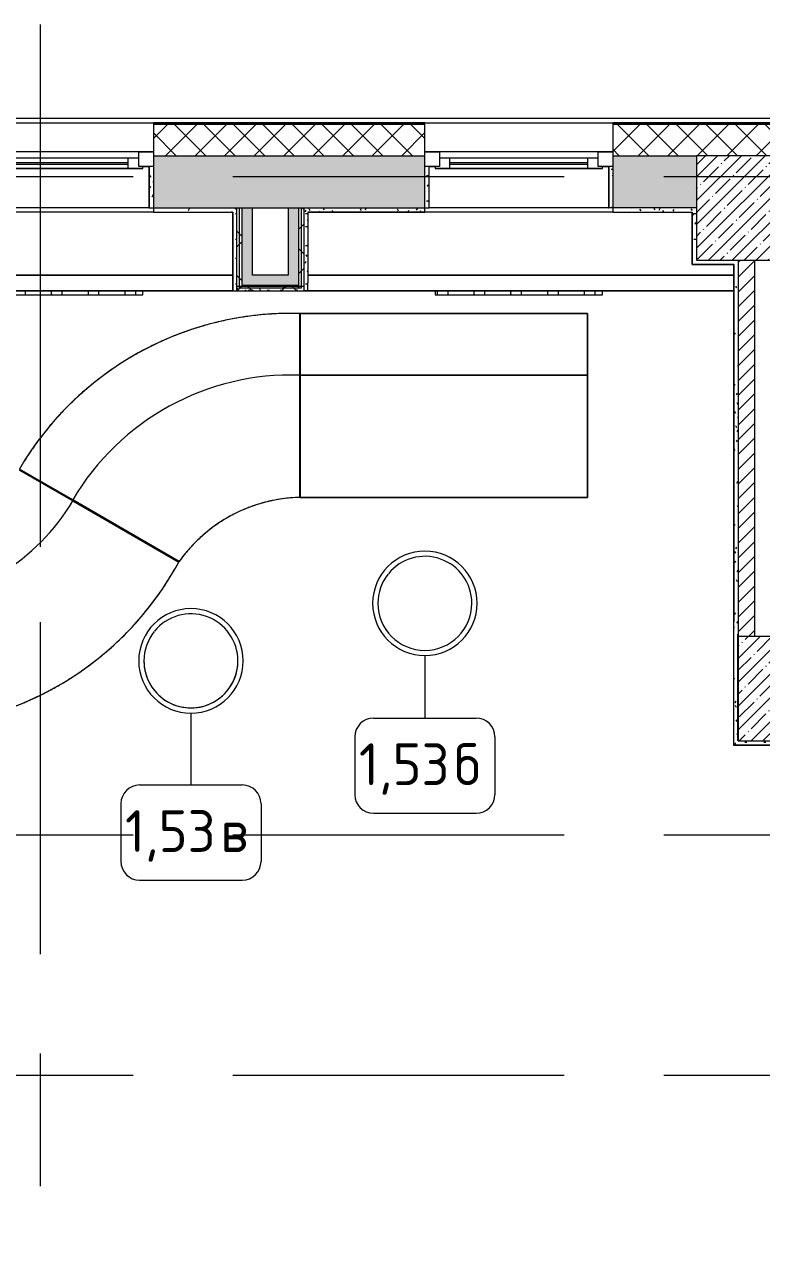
# Model space of a CAD drawing. Header units: millimetres. Extents: x 81494 to 296443, y -8553 to 29000.
# Drawn here: x 107132 to 110662, y 16194 to 22028 of the extents above; entities that cross this region are included whole.
import ezdxf

# ---------------------------------------------------------------- set-up
doc = ezdxf.new("R2010")
doc.units = ezdxf.units.MM
doc.linetypes.add('Осевая', pattern=[3175, 635, -476.25, 1587.5, -476.25])
for name, color, linetype, lineweight in [('A-GLAZ', 7, 'Continuous', 9), ('A-GLAZ-1', 7, 'Continuous', 13), ('A-WALL', 7, 'Continuous', 9), ('I-FURN-IDEN', 7, 'Continuous', 9), ('I-WALL', 7, 'Continuous', 9), ('S-COLS', 7, 'Continuous', 9), ('Знаки', 7, 'Continuous', 9), ('Оси', 7, 'Continuous', 9), ('Оси-2', 7, 'Осевая', 9)]:
    doc.layers.add(name, color=color, linetype=linetype, lineweight=lineweight)
for name, color, linetype, lineweight, true_color in [('A-WALL-1', 9, 'Continuous', 9, 0x808080), ('A-WALL-FNSH-1', 9, 'Continuous', 9, 0x808080), ('I-FURN-1', 9, 'Continuous', 9, 0x808080)]:
    doc.layers.add(name, color=color, linetype=linetype, lineweight=lineweight, true_color=true_color)
doc.styles.add('GOST Common', font='GOST_Common.ttf', dxfattribs={"height": 200})
pattern_1 = [(0, (0, 0), (121.92, 30.48), [10.058, -81.382, 10.058, -81.382, -487.68]), (0, (0, 0), (121.92, 30.48), [-182.88, 10.058, -172.822, 10.058, -81.382, -213.36]), (0, (0, 0), (121.92, 30.48), [-457.2, 10.058, -50.902, 10.058, -142.342]), (120, (45.72, 15.24), (-87.356454, 90.345817), [10.058, -81.382, 10.058, -81.382, -487.68]), (120, (45.72, 15.24), (-87.356454, 90.345817), [-182.88, 10.058, -172.822, 10.058, -81.382, -213.36]), (120, (45.72, 15.24), (-87.356454, 90.345817), [-457.2, 10.058, -50.902, 10.058, -142.342]), (240, (60.96, 76.2), (-34.563546, -120.825817), [10.058, -81.382, 10.058, -81.382, -487.68]), (240, (60.96, 76.2), (-34.563546, -120.825817), [-182.88, 10.058, -172.822, 10.058, -81.382, -213.36]), (240, (60.96, 76.2), (-34.563546, -120.825817), [-457.2, 10.058, -50.902, 10.058, -142.342])]
pattern_2 = [(45, (0, 0), (-106.06602, 106.06602), []), (135, (0, 0), (-106.06602, -106.06602), [])]

# ---------------------------------------------------------------- blocks, each defined once
blk = doc.blocks.new('120_Окно_СКБ_1Ст - 120_Окно_СКБ_1Ст 900х2500_h_ с форточкой-22876038-План расстановки мебели и оборудования 1 этажа в осях 23_1-33')
at = {"layer": 'A-GLAZ'}
for p, q in [((450, -57), (-450, -57)), ((-330, -107), (330, -107)), ((-430, -127), (-400, -127)), ((330, -117), (-330, -117)), ((400, -127), (430, -127))]:
    blk.add_line(p, q, dxfattribs=at)
at = {"layer": 'A-GLAZ-1'}
for p, q in [((-450, -127), (-450, -57)), ((-450, -57), (-380, -57)), ((-380, -57), (-380, -127)), ((380, -127), (380, -57)), ((380, -57), (450, -57)), ((450, -57), (450, -127)), ((380, -87), (-380, -87)), ((-380, -87), (-380, -127)), ((-330, -137), (-330, -87)), ((330, -137), (330, -87)), ((380, -127), (380, -87)), ((-380, -127), (-450, -127)), ((-380, -127), (-400, -127)), ((-400, -127), (-400, -137)), ((-400, -137), (400, -137)), ((400, -137), (-400, -137)), ((450, -127), (380, -127)), ((400, -127), (380, -127)), ((400, -137), (400, -127))]:
    blk.add_line(p, q, dxfattribs=at)
blk = doc.blocks.new('BSC_Колонна _Прямоугольная - 500х500-21690934-План расстановки мебели и оборудования 1 этажа в осях 23_1-33')
at = {"layer": 'S-COLS'}
h = blk.add_hatch(dxfattribs=at)
h.set_pattern_fill('FP_38', color=256, style=0, pattern_type=2)
h.set_pattern_definition([(45, (-110800, -18850), (-57.024626, 57.024626), []), (45, (-110742.975, -18850), (-57.024626, 57.024626), [100.806, -20.161, 3.353, -16.808])])
h.paths.add_polyline_path([(-250, -250), (250, -250), (250, 250), (-250, 250), (-250, 148.5)])
for p, q in [((250, 250), (-250, 250)), ((-250, 250), (-250, -250)), ((250, -250), (250, 250)), ((-250, -250), (250, -250))]:
    blk.add_line(p, q, dxfattribs=at)
blk = doc.blocks.new('BSC_Колонна _Прямоугольная - 700х500-V23-План расстановки мебели и оборудования 1 этажа в осях 23_1-33')
at = {"layer": 'S-COLS'}
h = blk.add_hatch(dxfattribs=at)
h.set_pattern_fill('FP_63', color=256, style=0, pattern_type=2)
h.set_pattern_definition([(45, (-110700, -21150), (-57.024626, 57.024626), []), (45, (-110642.975, -21150), (-57.024626, 57.024626), [100.806, -20.161, 3.353, -16.808])])
h.paths.add_polyline_path([(-350, -250), (350, -250), (350, 250), (-350, 250), (-350, -34.8)])
for p, q in [((350, 250), (-350, 250)), ((-350, 250), (-350, -250)), ((350, -250), (350, 250)), ((-350, -250), (350, -250))]:
    blk.add_line(p, q, dxfattribs=at)
blk = doc.blocks.new('ПУФ1 - 1_53а-27000916-План расстановки мебели и оборудования 1 этажа в осях 23_1-33')
at = {"layer": 'I-FURN-1'}
for radius, start, end in [(250, 360, 180), (250, 0, 180), (225, 360, 141.02117), (225, 0, 141.02117), (225, 141.42857, 180), (225, 141.42857, 180), (250, 180, 360), (225, 180, 360), (225, 180, 360), (250, 180, 360)]:
    blk.add_arc((0, 0), radius, start, end, dxfattribs=at)
blk = doc.blocks.new('ПУФ1 - 1_53в-32041688-План расстановки мебели и оборудования 1 этажа в осях 23_1-33')
at = {"layer": 'I-FURN-1'}
for radius, start, end in [(250, 360, 180), (250, 0, 180), (225, 360, 141.02117), (225, 0, 141.02117), (225, 141.42857, 180), (225, 141.42857, 180), (250, 180, 360), (225, 180, 360), (225, 180, 295.71429), (225, 295.71429, 360), (250, 180, 360)]:
    blk.add_arc((0, 0), radius, start, end, dxfattribs=at)
blk = doc.blocks.new('Semeystvo1 - 1_31-26872179-План расстановки мебели и оборудования 1 этажа в осях 23_1-33')
at = {"layer": 'I-FURN-1'}
for p, q in [((1903.4, 891), (1897.9, 891)), ((1897.9, 891), (1903.4, 891)), ((1901.3, 595.8), (1901.3, 890.9)), ((1901.3, 890.9), (1901.3, 595.8)), ((1901.3, 595.8), (1901.3, 890.9)), ((1901.3, 890.9), (1901.3, 595.8)), ((3278.2, 891), (1903.4, 891)), ((1903.4, 891), (1903.4, 596)), ((1903.4, 596), (1903.4, 891)), ((1903.4, 891), (3278.2, 891)), ((1903.4, 891), (1903.4, 596)), ((3278.2, 891), (1903.4, 891)), ((1903.4, 891), (3278.2, 891)), ((1903.4, 596), (1903.4, 891)), ((3278.2, 891), (1903.4, 891)), ((1903.4, 891), (3278.2, 891)), ((3278.2, 596), (3278.2, 891)), ((3278.2, 891), (3278.2, 596)), ((3278.2, 596), (3278.2, 891)), ((3278.2, 891), (3278.2, 596)), ((3278.2, 596), (3278.2, 891)), ((3278.2, 891), (3278.2, 596)), ((1901.3, 10.9), (1901.3, 595.8)), ((1901.3, 595.8), (1901.3, 10.9)), ((1903.4, 596), (1903.4, 11)), ((1903.4, 11), (1903.4, 596)), ((1903.4, 596), (3278.2, 596)), ((3278.2, 596), (1903.4, 596)), ((3278.2, 11), (3278.2, 596)), ((3278.2, 596), (3278.2, 11)), ((3278.2, 11), (3278.2, 596)), ((3278.2, 596), (3278.2, 11)), ((558.5, 146.2), (814, -1.3)), ((814, -1.3), (558.5, 146.2)), ((558.5, 146.2), (814, -1.3)), ((814, -1.3), (558.5, 146.2)), ((815, -6.2), (559.5, 141.3)), ((559.5, 141.3), (815, -6.2)), ((815, -6.2), (559.5, 141.3)), ((559.5, 141.3), (815, -6.2)), ((1903.4, 11), (3278.2, 11)), ((3278.2, 11), (1903.4, 11)), ((1905.6, 11), (3278.2, 11)), ((3278.2, 11), (1905.6, 11)), ((814, -1.3), (1323.7, -295.6)), ((1323.7, -295.6), (814, -1.3)), ((1321.6, -298.7), (815, -6.2)), ((815, -6.2), (1321.6, -298.7))]:
    blk.add_line(p, q, dxfattribs=at)
for centre, radius, start, end in [((1859.4, -616.5), 1508, 88.40703, 149.61848), ((1859.4, -616.5), 1508, 88.40703, 149.61848), ((1859.4, -616.5), 1508, 88.40703, 149.61848), ((1859.4, -616.5), 1508, 88.40703, 149.61848), ((1859.4, -616.5), 1508, 95.68503, 98.60184), ((1859.4, -616.5), 1508, 95.68503, 98.60184), ((1859.4, -616.5), 1508, 93.65238, 95.68503), ((1859.4, -616.5), 1508, 93.65238, 95.68503), ((1859.4, -616.5), 1508, 93.50773, 93.65238), ((1859.4, -616.5), 1508, 93.50773, 93.65238), ((1859.4, -616.5), 1508, 90.09064, 93.50652), ((1859.4, -616.5), 1508, 90.09064, 93.50652), ((1859.4, -616.5), 1508, 88.53647, 90.09064), ((1859.4, -616.5), 1508, 88.53647, 90.09064), ((1859.4, -616.5), 1508, 106.2982, 108.8017), ((1859.4, -616.5), 1508, 106.2982, 108.8017), ((1859.4, -616.5), 1508, 104.01211, 106.2982), ((1859.4, -616.5), 1508, 104.01211, 106.2982), ((1859.4, -616.5), 1508, 103.71119, 104.01211), ((1859.4, -616.5), 1508, 103.71119, 104.01211), ((1859.4, -616.5), 1508, 101.03, 103.70149), ((1859.4, -616.5), 1508, 101.03, 103.70149), ((1859.4, -616.5), 1508, 98.83219, 101.03), ((1859.4, -616.5), 1508, 98.83219, 101.03), ((1859.4, -616.5), 1508, 98.60925, 98.83219), ((1859.4, -616.5), 1508, 98.60925, 98.83219), ((1859.4, -616.5), 1508, 113.91617, 114.37227), ((1859.4, -616.5), 1508, 113.91617, 114.37227), ((1859.4, -616.5), 1508, 111.5328, 113.90241), ((1859.4, -616.5), 1508, 111.5328, 113.90241), ((1859.4, -616.5), 1508, 109.19213, 111.5328), ((1859.4, -616.5), 1508, 109.19213, 111.5328), ((1859.4, -616.5), 1508, 108.81352, 109.19213), ((1859.4, -616.5), 1508, 108.81352, 109.19213), ((1859.4, -616.5), 1508, 119.0191, 119.55255), ((1859.4, -616.5), 1508, 119.0191, 119.55255), ((1859.4, -616.5), 1508, 116.74972, 119.00358), ((1859.4, -616.5), 1508, 116.74972, 119.00358), ((1859.4, -616.5), 1508, 114.37227, 116.74972), ((1859.4, -616.5), 1508, 114.37227, 116.74972), ((1859.4, -616.5), 1508, 121.95619, 124.10516), ((1859.4, -616.5), 1508, 121.95619, 124.10516), ((1859.4, -616.5), 1508, 119.55255, 121.95619), ((1859.4, -616.5), 1508, 119.55255, 121.95619), ((1859.4, -616.5), 1213, 88.01947, 149.52569), ((1859.4, -616.5), 1213, 88.01947, 149.52569), ((1859.4, -616.5), 1508, 127.15597, 129.20712), ((1859.4, -616.5), 1508, 127.15597, 129.20712), ((1859.4, -616.5), 1508, 124.73297, 127.15597), ((1859.4, -616.5), 1508, 124.73297, 127.15597), ((1859.4, -616.5), 1508, 124.12227, 124.73297), ((1859.4, -616.5), 1508, 124.12227, 124.73297), ((1859.4, -616.5), 1508, 129.91355, 132.35121), ((1859.4, -616.5), 1508, 129.91355, 132.35121), ((1859.4, -616.5), 1508, 129.22562, 129.91355), ((1859.4, -616.5), 1508, 129.22562, 129.91355), ((1859.4, -616.5), 1508, 132.35121, 134.3094), ((1859.4, -616.5), 1508, 132.35121, 134.3094), ((1859.4, -616.5), 1508, 135.09432, 137.54322), ((1859.4, -616.5), 1508, 135.09432, 137.54322), ((1859.4, -616.5), 1508, 134.32911, 135.09432), ((1859.4, -616.5), 1508, 134.32911, 135.09432), ((1859.4, -616.5), 1508, 139.43268, 140.27529), ((1859.4, -616.5), 1508, 139.43268, 140.27529), ((1859.4, -616.5), 1508, 137.54322, 139.41195), ((1859.4, -616.5), 1508, 137.54322, 139.41195), ((1859.4, -616.5), 1508, 142.73286, 144.51472), ((1859.4, -616.5), 1508, 142.73286, 144.51472), ((1859.4, -616.5), 1508, 140.27529, 142.73286), ((1859.4, -616.5), 1508, 140.27529, 142.73286), ((1859.4, -616.5), 1508, 145.4565, 147.92071), ((1859.4, -616.5), 1508, 145.4565, 147.92071), ((1859.4, -616.5), 1508, 144.5363, 145.4565), ((1859.4, -616.5), 1508, 144.5363, 145.4565), ((1918.8, -719.4), 730.6, 91.37533, 144.54147), ((1918.8, -719.4), 730.6, 91.37533, 144.54147), ((1918.8, -719.4), 730.6, 97.88862, 101.77984), ((1918.8, -719.4), 730.6, 97.88862, 101.77984), ((1918.8, -719.4), 730.6, 94.96083, 97.88862), ((1918.8, -719.4), 730.6, 94.96083, 97.88862), ((1918.8, -719.4), 730.6, 91.03678, 94.96083), ((1918.8, -719.4), 730.6, 91.03678, 94.96083), ((-64.2, 521.7), 1025.6, 273.88553, 329.02032), ((-64.2, 521.7), 1025.6, 273.88553, 329.02032), ((1918.8, -719.4), 730.6, 111.25498, 117.91805), ((1918.8, -719.4), 730.6, 111.25498, 117.91805), ((1918.8, -719.4), 730.6, 108.73204, 111.19773), ((1918.8, -719.4), 730.6, 108.73204, 111.19773), ((1918.8, -719.4), 730.6, 104.5718, 108.73204), ((1918.8, -719.4), 730.6, 104.5718, 108.73204), ((1918.8, -719.4), 730.6, 101.77984, 104.47742), ((1918.8, -719.4), 730.6, 101.77984, 104.47742), ((1918.8, -719.4), 730.6, 117.95979, 124.60542), ((1918.8, -719.4), 730.6, 117.95979, 124.60542), ((1918.8, -719.4), 730.6, 131.35868, 133.79289), ((1918.8, -719.4), 730.6, 131.35868, 133.79289), ((1918.8, -719.4), 730.6, 124.63836, 131.3045), ((1918.8, -719.4), 730.6, 124.63836, 131.3045), ((1918.8, -719.4), 730.6, 138.07899, 140.76429), ((1918.8, -719.4), 730.6, 138.07899, 140.76429), ((1918.8, -719.4), 730.6, 133.79289, 137.98768), ((1918.8, -719.4), 730.6, 133.79289, 137.98768), ((1918.8, -719.4), 730.6, 140.76429, 144.79931), ((1918.8, -719.4), 730.6, 140.76429, 144.79931), ((-4.8, 418.7), 1508, 270.38152, 331.59297), ((-4.8, 418.7), 1508, 270.38152, 331.59297), ((-4.8, 418.7), 1508, 326.49381, 331.59252), ((-4.8, 418.7), 1508, 326.49381, 331.59252), ((-4.8, 418.7), 1508, 321.39061, 326.49196), ((-4.8, 418.7), 1508, 321.39061, 326.49196), ((-4.8, 418.7), 1508, 316.28895, 321.37731), ((-4.8, 418.7), 1508, 316.28895, 321.37731), ((-4.8, 418.7), 1508, 311.18938, 316.26082), ((-4.8, 418.7), 1508, 311.18938, 316.26082), ((-4.8, 418.7), 1508, 306.08842, 308.98966), ((-4.8, 418.7), 1508, 306.08842, 308.98966), ((-4.8, 418.7), 1508, 308.98966, 311.14433), ((-4.8, 418.7), 1508, 308.98966, 311.14433), ((-4.8, 418.7), 1508, 303.79489, 306.02783), ((-4.8, 418.7), 1508, 303.79489, 306.02783), ((-4.8, 418.7), 1508, 298.63207, 300.91134), ((-4.8, 418.7), 1508, 298.63207, 300.91134), ((-4.8, 418.7), 1508, 300.9874, 303.79489), ((-4.8, 418.7), 1508, 300.9874, 303.79489), ((-4.8, 418.7), 1508, 295.88634, 298.63207), ((-4.8, 418.7), 1508, 295.88634, 298.63207), ((-4.8, 418.7), 1508, 290.78568, 293.4862), ((-4.8, 418.7), 1508, 290.78568, 293.4862), ((-4.8, 418.7), 1508, 293.4862, 295.79484), ((-4.8, 418.7), 1508, 293.4862, 295.79484)]:
    blk.add_arc(centre, radius, start, end, dxfattribs=at)
blk = doc.blocks.new('Съемный металлический экран с перфорацией - E3-V169-План расстановки мебели и оборудования 1 этажа в осях 23_1-33')
at = {"layer": 'Знаки'}
h = blk.add_hatch(dxfattribs=at)
h.set_pattern_fill('FP_93', color=256, style=0, pattern_type=2)
h.set_pattern_definition([(0, (-106881.406, -20734), (0, 50.8), [13.612, -74.376]), (60, (-106856.006, -20727.194), (-43.99409, 25.4), [13.612, -74.376]), (120, (-106849.2, -20701.794), (-43.99409, -25.4), [13.612, -74.376]), (30, (-106867.79, -20734), (9e-05, 101.59984), [13.612, -87.988]), (30, (-106893.19, -20690.01), (9e-05, 101.59984), [13.612, -87.988]), (150, (-106881.41, -20734), (-87.98809, -50.79984), [13.612, -87.988]), (150, (-106856.01, -20690.01), (-87.98809, -50.79984), [13.612, -87.988]), (90, (-106849.2, -20715.41), (-87.988, 50.8), [13.612, -87.988]), (90, (-106900, -20715.41), (-87.988, 50.8), [13.612, -87.988])])
h.paths.add_polyline_path([(607.6, 0), (800, 0), (800, 20), (0, 20), (0, 0), (264.5, 0)])
for p, q in [((0, 20), (0, 0)), ((0, 0), (800, 0)), ((800, 0), (800, 20))]:
    blk.add_line(p, q, dxfattribs=at)
blk = doc.blocks.new('Съемный металлический экран с перфорацией - E3-V170-План расстановки мебели и оборудования 1 этажа в осях 23_1-33')
at = {"layer": 'Знаки'}
h = blk.add_hatch(dxfattribs=at)
h.set_pattern_fill('FP_94', color=256, style=0, pattern_type=2)
h.set_pattern_definition([(0, (-109081.406, -20734), (0, 50.8), [13.612, -74.376]), (60, (-109056.006, -20727.194), (-43.99409, 25.4), [13.612, -74.376]), (120, (-109049.2, -20701.794), (-43.99409, -25.4), [13.612, -74.376]), (30, (-109067.79, -20734), (9e-05, 101.59984), [13.612, -87.988]), (30, (-109093.19, -20690.01), (9e-05, 101.59984), [13.612, -87.988]), (150, (-109081.41, -20734), (-87.98809, -50.79984), [13.612, -87.988]), (150, (-109056.01, -20690.01), (-87.98809, -50.79984), [13.612, -87.988]), (90, (-109049.2, -20715.41), (-87.988, 50.8), [13.612, -87.988]), (90, (-109100, -20715.41), (-87.988, 50.8), [13.612, -87.988])])
h.paths.add_polyline_path([(466.5, 0), (800, 0), (800, 20), (0, 20), (0, 0), (123.3, 0)])
for p, q in [((0, 20), (0, 0)), ((0, 0), (800, 0)), ((800, 0), (800, 20))]:
    blk.add_line(p, q, dxfattribs=at)
blk = doc.blocks.new('Зашивка приборов отопления - Зашивка приборов отопления-33267402-План расстановки мебели и оборудования 1 этажа в осях 23_1-33')
at = {"layer": 'A-WALL'}
for p, q in [((107730, 21150), (106870, 21150)), ((101170, 20829), (108130, 20829)), ((108130, 20829), (101170, 20829)), ((101150, 20754), (108130, 20754))]:
    blk.add_line(p, q, dxfattribs=at)
blk = doc.blocks.new('Зашивка приборов отопления1 - Зашивка приборов отопления-33268338-План расстановки мебели и оборудования 1 этажа в осях 23_1-33')
at = {"layer": 'A-WALL'}
for p, q in [((109930, 21150), (109070, 21150)), ((108490, 20829), (110530, 20829)), ((110530, 20829), (108490, 20829)), ((108490, 20754), (110530, 20754))]:
    blk.add_line(p, q, dxfattribs=at)
blk = doc.blocks.new('Марка_Мебель - В прямоуг_Balcon_Марка-25523697-План расстановки мебели и оборудования 1 этажа в осях 23_1-33')
at = {"layer": 'I-FURN-IDEN'}
for p, q in [((-2.455, 2.278), (2.455, 2.278)), ((-3.355, 1.378), (-3.355, -1.384)), ((3.355, 1.378), (3.355, -1.378)), ((-2.461, -2.278), (2.455, -2.278))]:
    blk.add_line(p, q, dxfattribs=at)
for centre, radius, start, end in [((-2.455, 1.378), 0.9, 90, 180), ((2.455, 1.378), 0.9, 0, 90), ((-2.461, -1.384), 0.893, 180, 270), ((2.455, -1.378), 0.9, 270, 0)]:
    blk.add_arc(centre, radius, start, end, dxfattribs=at)

msp = doc.modelspace()

# ---------------------------------------------------------------- hatches: boundary and pattern name
at = {"layer": 'A-WALL'}
h = msp.add_hatch(dxfattribs=at)
h.set_pattern_fill('FP_5', color=256, style=0, pattern_type=2)
h.set_pattern_definition([(45, (0, 0), (-70.71068, 70.71068), []), (135, (0, 0), (-70.71068, -70.71068), [])])
h.paths.add_polyline_path([(111235.1, 21400), (111126.6, 21550), (110941.5, 21550), (111050, 21400)])
h.paths.add_polyline_path([(110803.2, 21400), (110694.6, 21550), (109950, 21550), (109950, 21400), (110595.9, 21400)])
h.paths.add_polyline_path([(109050, 21400), (109050, 21550), (107750, 21550), (107750, 21400), (108537.1, 21400)])
h.paths.add_polyline_path([(105550, 21400), (106850, 21400), (106850, 21550), (105550, 21550)])
h.paths.add_polyline_path([(104650, 21400), (104650, 21550), (103450, 21550), (103450, 21400), (103733.1, 21400)])
h.paths.add_polyline_path([(101150, 21400), (101150, 21550), (96610, 21550), (96610, 21400), (100987.9, 21400)])
h.paths.add_polyline_path([(93310, 21400), (93310, 21550), (93060, 21550), (93060, 21400), (93095.7, 21400)])
at = {"layer": 'I-WALL'}
h = msp.add_hatch(dxfattribs=at)
h.set_pattern_fill('FP_2', color=256, style=0, pattern_type=2)
h.set_pattern_definition([(45, (0, 0), (-57.024626, 57.024626), []), (45, (57.025, 0), (-57.024626, 57.024626), [100.806, -20.161, 3.353, -16.808])])
h.paths.add_polyline_path([(110350, 21150), (110350, 21400), (109950, 21400), (109950, 21150)])
h.paths.add_polyline_path([(109050, 21150), (109050, 21400), (107750, 21400), (107750, 21150), (108537.1, 21150)])
h.paths.add_polyline_path([(106850, 21150), (106850, 21400), (106050, 21400), (106050, 21150), (106478.2, 21150)])
h.paths.add_polyline_path([(104650, 21150), (104650, 21400), (103450, 21400), (103450, 21150), (103733.1, 21150)])
h.paths.add_polyline_path([(101150, 21150), (101150, 21400), (100800, 21400), (100800, 21150), (100987.9, 21150)])
h = msp.add_hatch(dxfattribs=at)
h.set_pattern_fill('FP_67', color=256, style=0, pattern_type=2)
h.set_pattern_definition(pattern_1)
h.paths.add_polyline_path([(107750, 21150), (107750, 21348), (107730, 21348), (107730, 21150)])
h = msp.add_hatch(dxfattribs=at)
h.set_pattern_fill('FP_67', color=256, style=0, pattern_type=2)
h.set_pattern_definition(pattern_1)
h.paths.add_polyline_path([(109070, 21150), (109070, 21348), (109050, 21348), (109050, 21150)])
h = msp.add_hatch(dxfattribs=at)
h.set_pattern_fill('FP_67', color=256, style=0, pattern_type=2)
h.set_pattern_definition(pattern_1)
h.paths.add_polyline_path([(109950, 21150), (109950, 21348), (109930, 21348), (109930, 21150)])
h = msp.add_hatch(dxfattribs=at)
h.set_pattern_fill('FP_67', color=256, style=0, pattern_type=2)
h.set_pattern_definition(pattern_1)
h.paths.add_polyline_path([(108130, 21130), (108150, 21130), (108150, 21150), (107750, 21150), (107750, 21130), (107850.8, 21130)])
h.paths.add_polyline_path([(106850, 21130), (106850, 21150), (106070, 21150), (106070, 21130), (106478.2, 21130)])
h = msp.add_hatch(dxfattribs=at)
h.set_pattern_fill('FP_67', color=256, style=0, pattern_type=2)
h.set_pattern_definition(pattern_1)
h.paths.add_polyline_path([(108150, 20774), (108150, 21130), (108130, 21130), (108130, 20774)])
h = msp.add_hatch(dxfattribs=at)
h.set_pattern_fill('FP_71', color=256, style=0, pattern_type=2)
h.set_pattern_definition(pattern_2)
h.paths.add_polyline_path([(108162.5, 20754), (108162.5, 21150), (108150, 21150), (108150, 20754)])
h = msp.add_hatch(dxfattribs=at)
h.set_pattern_fill('FP_71', color=256, style=0, pattern_type=2)
h.set_pattern_definition(pattern_2)
h.paths.add_polyline_path([(108175, 20766.5), (108175, 21150), (108162.5, 21150), (108162.5, 20766.5)])
for points in [[(108225, 20779), (108225, 21150), (108175, 21150), (108175, 20779), (108193.9, 20779)], [(108445, 20829), (108445, 21150), (108395, 21150), (108395, 20829)], [(108445, 20779), (108445, 20829), (108225, 20829), (108225, 20779), (108365.5, 20779)]]:
    msp.add_hatch(color=256, dxfattribs=at).paths.add_polyline_path(points)
h = msp.add_hatch(dxfattribs=at)
h.set_pattern_fill('FP_71', color=256, style=0, pattern_type=2)
h.set_pattern_definition(pattern_2)
h.paths.add_polyline_path([(108445, 20779), (108457.5, 20779), (108457.5, 21150), (108445, 21150), (108445, 20829)])
h = msp.add_hatch(dxfattribs=at)
h.set_pattern_fill('FP_71', color=256, style=0, pattern_type=2)
h.set_pattern_definition(pattern_2)
h.paths.add_polyline_path([(108470, 20766.5), (108470, 21150), (108457.5, 21150), (108457.5, 20766.5)])
h = msp.add_hatch(dxfattribs=at)
h.set_pattern_fill('FP_67', color=256, style=0, pattern_type=2)
h.set_pattern_definition(pattern_1)
h.paths.add_polyline_path([(110330, 21130), (110350, 21130), (110350, 21150), (109950, 21150), (109950, 21130), (110329, 21130)])
h.paths.add_polyline_path([(108470, 21130), (109050, 21130), (109050, 21150), (108470, 21150)])
h = msp.add_hatch(dxfattribs=at)
h.set_pattern_fill('FP_67', color=256, style=0, pattern_type=2)
h.set_pattern_definition(pattern_1)
h.paths.add_polyline_path([(108490, 20754), (108490, 21130), (108470, 21130), (108470, 20754)])
h = msp.add_hatch(dxfattribs=at)
h.set_pattern_fill('FP_67', color=256, style=0, pattern_type=2)
h.set_pattern_definition(pattern_1)
h.paths.add_polyline_path([(110350, 20880), (110350, 21130), (110330, 21130), (110330, 20880)])
h = msp.add_hatch(dxfattribs=at)
h.set_pattern_fill('FP_67', color=256, style=0, pattern_type=2)
h.set_pattern_definition(pattern_1)
h.paths.add_polyline_path([(110529, 20880), (110530, 20880), (110530, 20900), (110350, 20900), (110350, 20880)])
h = msp.add_hatch(dxfattribs=at)
h.set_pattern_fill('FP_67', color=256, style=0, pattern_type=2)
h.set_pattern_definition(pattern_1)
h.paths.add_polyline_path([(110530, 19110), (110550, 19110), (110550, 20900), (110530, 20900), (110530, 19170)])
h = msp.add_hatch(dxfattribs=at)
h.set_pattern_fill('FP_3', color=256, style=0, pattern_type=2)
h.set_pattern_definition([(45, (0, 0), (-35.35534, 35.35534), [])])
h.paths.add_polyline_path([(110630, 19100), (110630, 20900), (110550, 20900), (110550, 19100), (110595.9, 19100)])
h = msp.add_hatch(dxfattribs=at)
h.set_pattern_fill('FP_67', color=256, style=0, pattern_type=2)
h.set_pattern_definition(pattern_1)
h.paths.add_polyline_path([(108470, 20754), (108470, 20774), (108130, 20774), (108130, 20754), (108365.5, 20754)])
h = msp.add_hatch(dxfattribs=at)
h.set_pattern_fill('FP_71', color=256, style=0, pattern_type=2)
h.set_pattern_definition(pattern_2)
h.paths.add_polyline_path([(108225, 20766.5), (108457.5, 20766.5), (108457.5, 20779), (108175, 20779), (108175, 20766.5), (108193.9, 20766.5)])
h = msp.add_hatch(dxfattribs=at)
h.set_pattern_fill('FP_71', color=256, style=0, pattern_type=2)
h.set_pattern_definition(pattern_2)
h.paths.add_polyline_path([(108175, 20754), (108470, 20754), (108470, 20766.5), (108162.5, 20766.5), (108162.5, 20754)])
h = msp.add_hatch(dxfattribs=at)
h.set_pattern_fill('FP_67', color=256, style=0, pattern_type=2)
h.set_pattern_definition(pattern_1)
h.paths.add_polyline_path([(110549, 18600), (110549, 19110), (110529, 19110), (110529, 18600)])
h = msp.add_hatch(dxfattribs=at)
h.set_pattern_fill('FP_67', color=256, style=0, pattern_type=2)
h.set_pattern_definition(pattern_1)
h.paths.add_polyline_path([(110907, 18580), (110907, 18600), (110529, 18600), (110529, 18580), (110595.9, 18580)])

# ---------------------------------------------------------------- linework, layer by layer
at = {"layer": 'A-WALL'}
for p, q in [((96570, 21580), (111141.9, 21580)), ((106850, 21558), (107750, 21558)), ((109050, 21553), (107750, 21553)), ((109050, 21550), (107750, 21550)), ((109050, 21558), (109950, 21558)), ((109950, 21553), (111134.3, 21553)), ((111126.6, 21550), (109950, 21550)), ((107750, 21400), (109050, 21400)), ((109950, 21400), (110350, 21400)), ((107750, 21130), (108130, 21130)), ((108150, 20754), (108150, 21150)), ((108162.5, 20766.5), (108162.5, 21150)), ((108175, 20779), (108175, 21150)), ((108445, 21150), (108445, 20779)), ((108457.5, 21150), (108457.5, 20766.5)), ((108470, 21150), (108470, 20754)), ((109050, 21130), (108490, 21130)), ((109950, 21130), (110330, 21130)), ((110330, 21130), (110330, 20880)), ((110530, 20880), (110330, 20880)), ((110530, 19110), (110530, 20880)), ((108445, 20779), (108175, 20779)), ((108457.5, 20766.5), (108162.5, 20766.5))]:
    msp.add_line(p, q, dxfattribs=at)
at = {"layer": 'A-WALL-1'}
for p, q in [((107750, 21550), (107750, 21130)), ((109050, 21130), (109050, 21550)), ((109950, 21550), (109950, 21130)), ((107730, 21348), (107730, 21150)), ((107750, 21348), (107730, 21348)), ((109070, 21348), (109050, 21348)), ((109070, 21150), (109070, 21348)), ((109930, 21348), (109930, 21150)), ((109950, 21348), (109930, 21348)), ((107730, 21150), (108445, 21150)), ((108130, 21130), (108130, 20754)), ((108225, 20829), (108225, 21150)), ((108395, 21150), (108395, 20829)), ((108445, 21150), (109070, 21150)), ((110350, 21150), (109930, 21150)), ((110550, 20900), (110550, 19100)), ((110630, 19100), (110630, 20900)), ((108395, 20829), (108225, 20829)), ((108470, 20774), (108150, 20774)), ((108490, 20754), (108490, 20791.5)), ((108130, 20754), (108470, 20754)), ((110530, 19110), (110529, 19110)), ((110549, 18600), (110549, 19110)), ((110549, 19110), (110550, 19110)), ((110529, 18580), (110529, 18579))]:
    msp.add_line(p, q, dxfattribs=at)
at = {"layer": 'A-WALL-FNSH-1'}
for p, q in [((109050, 21558), (107750, 21558)), ((107750, 21558), (107750, 21550)), ((109050, 21550), (109050, 21558)), ((111130.7, 21558), (109950, 21558)), ((109950, 21558), (109950, 21550)), ((107729, 21348), (107729, 21150)), ((107730, 21348), (107729, 21348)), ((109071, 21348), (109070, 21348)), ((109071, 21150), (109071, 21348)), ((109929, 21348), (109929, 21150)), ((109930, 21348), (109929, 21348)), ((107729, 21150), (107730, 21150)), ((107750, 21130), (107750, 21129)), ((107750, 21129), (108129, 21129)), ((108129, 21129), (108129, 20754)), ((108490, 21130), (108490, 20791.5)), ((108491, 21129), (109050, 21129)), ((108491, 20791.5), (108491, 21129)), ((109050, 21129), (109050, 21130)), ((109070, 21150), (109071, 21150)), ((109929, 21150), (109930, 21150)), ((109950, 21130), (109950, 21129)), ((109950, 21129), (110329, 21129)), ((110329, 20879), (110329, 21130)), ((110329, 20879), (110529, 20879)), ((110529, 20879), (110529, 19170)), ((108490, 20791.5), (108491, 20791.5)), ((108129, 20753), (108490, 20753)), ((108490, 20754), (108470, 20754)), ((108490, 20753), (108490, 20754)), ((110528, 19169.5), (110528, 18579)), ((110529, 19169.5), (110528, 19169.5)), ((110529, 19170), (110530, 19170)), ((110529, 18580), (110529, 19169.5)), ((110528, 18579), (110857, 18579)), ((110857, 18580), (110529, 18580))]:
    msp.add_line(p, q, dxfattribs=at)
at = {"layer": 'I-FURN-IDEN'}
for p, q in [((109050, 19008), (109050, 18708.9)), ((107930, 18732.6), (107930, 18388.9))]:
    msp.add_line(p, q, dxfattribs=at)
at = {"layer": 'I-WALL'}
for p, q in [((107750, 21129), (106850, 21129)), ((107729, 21150), (106871, 21150)), ((109950, 21130), (109050, 21130)), ((109929, 21150), (109071, 21150)), ((101171, 20754), (108129, 20754)), ((108129, 20753), (101171, 20753)), ((108129, 20754), (108129, 20753)), ((108490, 20754), (110529, 20754)), ((110529, 20753), (108490, 20753))]:
    msp.add_line(p, q, dxfattribs=at)
at = {"layer": 'Оси'}
msp.add_line((107210, 19528.3), (107210, 22028.3), dxfattribs=at)
at = {"layer": 'Оси-2'}
for p, q in [((84793.9, 21300), (122455, 21300)), ((107210, 593.7), (107210, 19528.3)), ((84793.9, 18150), (122455, 18150)), ((84793.9, 17000), (122455, 17000))]:
    msp.add_line(p, q, dxfattribs=at)

# ---------------------------------------------------------------- block references
at = {"layer": 'A-GLAZ'}
for p in [(107300, 21475), (109500, 21475)]:
    msp.add_blockref('120_Окно_СКБ_1Ст - 120_Окно_СКБ_1Ст 900х2500_h_ с форточкой-22876038-План расстановки мебели и оборудования 1 этажа в осях 23_1-33', p, dxfattribs=at)
at = {"layer": 'A-WALL'}
for name in ['Зашивка приборов отопления - Зашивка приборов отопления-33267402-План расстановки мебели и оборудования 1 этажа в осях 23_1-33', 'Зашивка приборов отопления1 - Зашивка приборов отопления-33268338-План расстановки мебели и оборудования 1 этажа в осях 23_1-33']:
    msp.add_blockref(name, (0, 0), dxfattribs=at)
at = {"layer": 'I-FURN-1'}
for name, p in [('Semeystvo1 - 1_31-26872179-План расстановки мебели и оборудования 1 этажа в осях 23_1-33', (106550, 19754)), ('ПУФ1 - 1_53а-27000916-План расстановки мебели и оборудования 1 этажа в осях 23_1-33', (109050, 19258)), ('ПУФ1 - 1_53в-32041688-План расстановки мебели и оборудования 1 этажа в осях 23_1-33', (107930, 18982.6))]:
    msp.add_blockref(name, p, dxfattribs=at)
at = {"layer": 'I-FURN-IDEN', "xscale": 99.99999999999993, "yscale": 99.99999999999993, "zscale": 99.99999999999993}
for p in [(109050, 18481.2), (107930, 18161.1)]:
    msp.add_blockref('Марка_Мебель - В прямоуг_Balcon_Марка-25523697-План расстановки мебели и оборудования 1 этажа в осях 23_1-33', p, dxfattribs=at)
at = {"layer": 'S-COLS'}
for name, p in [('BSC_Колонна _Прямоугольная - 700х500-V23-План расстановки мебели и оборудования 1 этажа в осях 23_1-33', (110700, 21150)), ('BSC_Колонна _Прямоугольная - 500х500-21690934-План расстановки мебели и оборудования 1 этажа в осях 23_1-33', (110800, 18850))]:
    msp.add_blockref(name, p, dxfattribs=at)
at = {"layer": 'Знаки'}
for name, p in [('Съемный металлический экран с перфорацией - E3-V169-План расстановки мебели и оборудования 1 этажа в осях 23_1-33', (106900, 20734)), ('Съемный металлический экран с перфорацией - E3-V170-План расстановки мебели и оборудования 1 этажа в осях 23_1-33', (109100, 20734))]:
    msp.add_blockref(name, p, dxfattribs=at)

# ---------------------------------------------------------------- texts
at = {"layer": 'I-FURN-IDEN', "char_height": 200, "attachment_point": 1, "style": 'GOST Common'}
for s, insert, width in [('1,53', (108734.5, 18588.2), 553.164), ('\\fGOST Common|b0|i0|c204|p34|;б', (109190.9, 18588.2), 176.371), ('1,53', (107614.5, 18268.2), 553.164), ('\\fGOST Common|b0|i0|c204|p34|;в', (108070.9, 18268.2), 176.371)]:
    msp.add_mtext(s, dxfattribs=dict(at, insert=insert, width=width))

doc.saveas('drawing.dxf')
